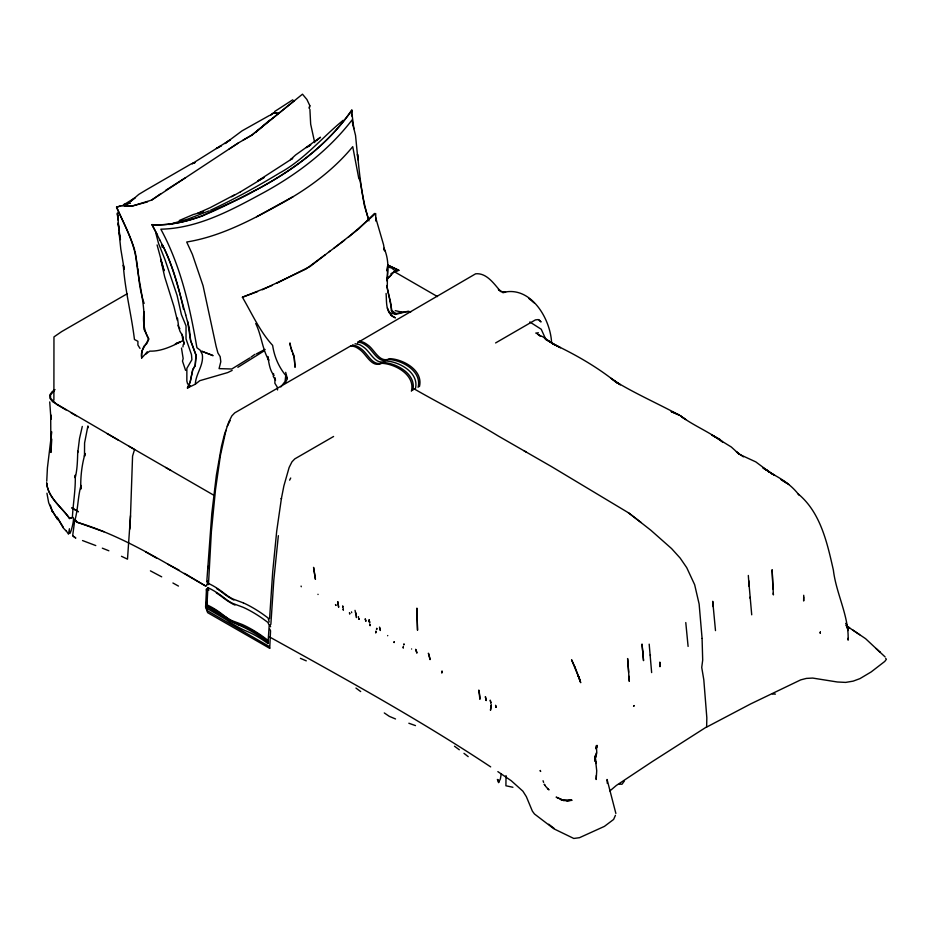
<?xml version="1.0" encoding="UTF-8"?>
<svg xmlns="http://www.w3.org/2000/svg" width="933" height="933" viewBox="0 0 933 933"><rect width="100%" height="100%" fill="white"/><g stroke="black" fill="none" stroke-linecap="round" stroke-linejoin="round"><path stroke-width="1.4" d="M416.911 612.654L416.911 608.118L417.529 630.23L416.946 612.258M137.967 268.646C138.62 280.285 140.37 292.367 144.125 303.4M596.14 753.188L595.044 760.127M46.813 483.026C47.606 497.522 61.905 507.086 69.497 518.62L72.751 517.349C75.666 517.314 68.669 540.417 69.847 531.274M404.012 643.992L403.686 644.995L403.954 644.202M208.969 590.076L206.496 588.956L205.587 606.975L207.651 612.666L269.707 648.342L268.996 646.336L207.091 610.59L206.391 608.024L225.973 619.512A90.361 36.702 48.3 0 0 243.968 630.043L246.429 631.14A78.279 31.792 48.3 0 1 267.981 643.572L269.194 625.297L267.899 622.404L262.57 618.521A91.224 37.052 48.3 0 0 243.105 607.278L232.958 603.511A29.331 11.919 48.3 0 1 226.929 599.942L221.529 595.86A53.519 21.739 48.3 0 0 207.907 587.708L206.963 605.132L207.453 606.228L209.68 607.103A38.988 15.838 48.3 0 1 219.162 612.573L224.538 616.573A44.971 18.263 48.3 0 0 235.466 622.882C246.697 627.279 259.292 632.947 267.281 641.531A118.234 48.026 48.3 0 0 238.277 624.795M269.73 648.213L270.547 630.825L269.812 629.122M506.013 775.58L505.919 785.773L512.928 787.277M803.698 597.003L803.663 601.004L803.721 595.266M275.025 377.678L274.862 383.241L277.229 387.067L277.556 389.959M182.635 340.743C172.535 346.026 161.386 351.519 149.816 351.135L145.665 354.05L147.379 351.928L141.688 357.969L141.898 351.205L143.939 346.178L146.808 343.601L148.895 339.052L143.904 329.092C145.7 306.7 139.402 285.241 136.638 263.188C134.819 243.035 124.497 225.25 116.555 207.161L120.823 205.878L132.054 206.088L151.624 200.094L238.521 142.842L251.525 135.39L302.479 94.186L306.934 99.539L309.779 105.557L309.289 108.181L309.779 105.557M748.709 580.629L751.718 614.812M351.578 115.669L351.776 110.071C327.495 145.583 291.924 170.727 254.429 190.915C237.833 200.583 219.628 206.811 202.799 215.815C186.507 221.657 169.339 225.728 151.951 224.62L159.963 240.224M141.688 357.969C139.833 350.132 146.306 345.397 148.452 338.854C144.195 330.597 142.539 321.115 144.102 311.925M351.706 115.75L351.916 110.164C328.253 143.927 295.691 168.651 259.572 188.116C225.774 204.91 191.23 226.789 152.056 224.748L157.49 235.011M206.415 589.306L206.706 591.604M121.477 556.301L127.494 559.17L130.503 515.716L132.568 456.074L134.55 449.484L52.563 401.668L50.009 398.379L49.881 394.846L52.201 391.627L55.035 389.597M206.52 603.954L206.659 601.085M208.467 584.606L211.371 531.588L215.523 489.463L220.421 455.374L225.938 430.428M130.503 515.716L129.839 529.116M183.031 338.119L184.104 344.242L183.673 341.793M206.963 605.132L207.103 604.934A53.519 21.739 48.3 0 1 220.724 613.086L226.113 617.168M207.977 583.498L208.117 583.312A53.519 21.739 48.3 0 1 221.739 591.464L227.139 595.546A29.331 11.919 48.3 0 0 233.168 599.103L243.315 602.881M46.743 481.218L47.42 467.818L51.758 431.897M387.51 268.506L387.3 286.711M206.764 581.947L211.814 513.395L216.374 475.224L221.471 446.347L224.41 434.661L228.818 421.903L231.816 415.92L234.719 412.887L351.158 345.665L355.286 346.878A22.765 13.144 60 0 1 359.345 349.315C366.564 353.887 371.264 368.348 381.807 363.299C395.417 363.905 415.465 375.113 411.406 391.207M207.464 583.895L207.639 581.084M208.386 568.454L208.56 565.643M269.567 618.824L272.693 571.952L276.693 531.239L281.439 498.292L281.311 498.98L283.889 485.883L289.148 467.421L291.971 461.823L294.793 458.884L333.594 436.481M270.862 624.364L273.824 579.871L278.349 535.682M357.654 342.982L357.91 341.781L361.969 343.017A22.765 13.144 60 0 1 366.028 345.455C373.247 350.038 377.947 364.488 388.49 359.438C402.1 360.056 422.148 371.252 418.089 387.347M441.985 671.632L441.776 673.031L442.032 671.2M491.236 705.5L491.085 706.724L491.201 704.777L490.478 710.281L491.05 706.899M183.206 336.743L182.903 340.685L181.935 334.142M386.729 280.786C388.536 269.8 388.699 258.546 384.046 248.213L384.536 250.814L383.556 244.726L375.602 217.424M273.579 373.538L273.276 376.489L275.573 380.139M272.331 285.358L242.405 297.219C251.922 313.5 259.829 331.425 272.623 345.373C274.36 356.674 278.559 366.657 285.755 375.474L285.055 381.492L280.845 386.927M596.292 748.476L597.003 745.444L596.292 748.476L596.339 745.677L596.805 752.838L594.892 760.64M351.006 346.411L351.158 345.665M352.359 345.63L352.592 344.86L356.651 346.096A22.765 13.144 60 0 1 360.709 348.534C367.929 353.106 372.617 367.567 383.171 362.517C396.782 363.124 416.818 374.331 412.759 390.426M359.042 341.77L475.643 273.801C486.49 272.704 493.755 283.492 500.088 290.769M51.77 439.105L50.93 452.458L50.674 414.812L50.953 419.209L49.729 401.925M77.766 452.645L79.515 438.557L82.291 426.439M441.997 671.492L441.857 672.495L442.02 671.293M185.679 314.946L189.166 327.553L190.647 340.545L196.152 355.333L195.242 365.666L192.816 369.643L190.157 382.075L187.463 387.976L195.324 384.221C195.72 373.678 203.942 365.374 202.298 354.435L200.175 350.213L196.921 347.706C189.889 306.864 180.769 265.952 160.838 229.191C198.228 228.375 231.606 209.948 263.677 192.606C297.464 174.086 328.579 150.47 352.196 119.786L352.802 125.092M182.926 346.971L183.276 344.487M375.952 631.349L375.696 632.982L375.964 631.268M376.652 628.842L376.559 629.437L376.745 628.364M376.594 629.239L376.722 628.48M69.415 528.731L68.506 534.166L65.998 530.469M501.254 773.842L500.38 778.88L498.619 782.53L497.359 779.428M386.763 270.71L387.871 264.879M594.648 761.083L595.219 758.284L595.429 760.057L594.927 755.917L595.977 763.509L595.359 759.264M355.065 343.741L359.31 344.557A22.765 13.144 60 0 1 363.369 346.994C370.588 351.566 375.288 366.028 385.83 360.978C399.534 361.538 420.037 373.153 415.22 389.353M419.442 386.565C423.5 370.471 403.464 359.263 389.854 358.657C379.299 363.707 374.611 349.245 367.392 344.674A22.765 13.144 60 0 0 363.334 342.236L359.275 341M596.187 749.024L596.63 746.96M749.969 598.111L749.91 597.272M205.61 606.52L205.831 605.949L226.194 618.229A64.424 26.159 48.3 0 0 236.329 623.932L238.277 624.807M387.65 635.746L387.708 635.536M615.442 815.325L613.599 819.454L604.409 826.381L579.486 837.694L573.795 838.464L553.922 828.831L534.469 813.984L532.358 811.115L526.352 796.665L522.9 791.196L511.261 780.746L497.86 771.626M190.285 385.609L187.463 387.976L190.157 382.075L192.723 369.573L195.137 365.584L195.977 355.286L190.542 340.417L187.568 321.092M285.055 383.451L287.294 378.623L285.685 372.349M227.232 426.311L230.113 420.585M289.627 480.157L290.711 478.023M206.846 584.326L206.648 585.901M609.867 790.951L616.363 785.434L652.307 761.585L706.643 726.877L706.829 717.792L703.797 679.714L701.733 667.433L702.689 660.121L702.082 638.499M264.645 349.537L263.258 351.438L237.857 367.299M624.41 780.944L622.008 784.256L619.349 784.128M374.53 213.424L358.762 228.83L334.061 248.12M394.158 271.713L389.714 276.704L387.195 278.092M387.288 279.025L391.009 275.083M269.52 120.24L256.143 132.008M187.51 387.906L190.262 385.492M240.457 191.86L264.016 177.55L257.846 180.885L292.705 158.342L290.49 159.648L295.563 154.995L320.497 137.256L316.089 140.755L317.022 140.02M54.394 390.426L50.487 394.997L50.604 398.333L56.715 404.421L66.01 409.937M294.49 100.612L251.525 135.39M195.324 384.221L199.744 380.699L227.722 372.57L232.154 370.424M348.347 237.274L375.684 213.529L375.847 221.074M274.559 111.575L292.775 99.796M344.604 240.201L329.256 251.688M330.095 251.059L310.083 266.488L276.891 283.2M343.134 120.322C321.687 137.792 304.193 159.706 279.515 173.06C257.17 186.623 234.276 199.207 210.555 210.228M325.255 254.709L305.989 269.007L262.301 289.766M160.826 193.679L151.624 200.094M251.035 357.106L254.884 354.353M249.834 357.91L231.792 368.99L219.068 368.628L220.806 361.724L220.165 356.604L217.925 353.001L216.106 346.318L203.067 285.743L192.385 254.371L186.705 242.009C221.739 236.317 253.379 218.928 284.064 201.983C309.744 187.486 333.921 169.538 352.732 146.679L358.878 178.914M229.028 149.093L238.498 142.877M165.607 190.39L184.979 178.04M231.594 196.758L240.516 191.813M390.915 273.742L395.394 271.048L391.51 267.899L387.405 267.025M269.194 622.008L268.109 618.008L262.779 614.112A91.224 37.052 48.3 0 0 243.315 602.87M264.937 349.432L256.283 353.957M251.793 135.052L243.023 140.125M234.743 194.717L210.065 207.721L197.983 213.109M293.114 196.641L256.633 216.748M123.109 205.155L135.087 197.784L130.9 201.201L138.725 194.437L146.026 190.029L190.822 164.115L195.009 162.61L192.21 163.672L230.311 139.763L224.993 143.554L242.067 130.842L269.637 115.365M127.273 293.72L61.683 331.588L53.962 336.906L53.892 400.105M495.598 342.947L535.425 319.891L538.248 319.576L541.058 321.932L539.286 320.019M706.374 727.239L750.668 703.914L800.701 679.877L806.38 678.408L812.678 678.069L837.321 681.988L845.66 682.408L853.194 681.125L859.934 678.629L871.165 671.935L884.717 661.474L886.35 659.339L885.697 658.383M179.253 220.526L193.166 214.578L203.569 211.604L198.332 213.109M242.405 297.219L257.543 291.621M209.237 210.835L188.046 219.01L168.92 224.526M175.334 343.822L180.477 341.805L176.279 343.484M124.754 204.782L130.363 202.986L123.576 204.549M120.823 205.878L116.555 207.161C122.818 221.343 130.154 235.139 134.679 250.091M396.362 270.862L398.799 270.232L387.603 265.054M395.184 271.316L398.904 270.383L387.755 265.042M387.393 308.042L389.866 313.255C396.91 315.167 403.826 310.234 410.707 312.007L408.292 311.249L395.382 314.456L391.242 310.806C391.767 301.884 387.685 294.082 386.938 285.44M147.519 201.89L132.066 206.053L124.719 205.843M535.717 333.093L538.423 332.789M566.716 800.817L571.894 800.316L563.66 800.491L556.138 797.132L563.637 800.444L571.719 800.094L567.614 800.794L560.85 799.651L563.637 800.444M270.582 626.789L270.022 624.713M389.866 313.255L393.621 313.348M772.396 693.989L775.428 694.094M395.254 310.642L402.146 312.182M210.986 354.703L201.656 351.216L213.074 355.695L212.176 355.1M184.536 573.398L205.738 586.052C164.126 562.331 123.284 535.904 76.926 522.212L74.873 519.366L72.646 535.799L75.83 538.073L73.252 536.207M103.89 531.752L77.019 522.177L75.107 519.529C78.104 508.462 77.882 496.543 81.008 485.452L80.833 489.102C80.378 477.171 81.801 464.972 85.113 453.461L84.483 456.365L84.588 442.918L87.9 425.949L88.017 427.804M408.852 723.238L415.488 725.606M82.536 540.557L95.772 545.572M102.338 548.172L108.869 550.785M395.522 718.97L389.294 716.346L384.291 712.94M300.403 658.325L306.281 660.856M740.674 454.907L755.823 461.905L768.256 471.2L762.832 467.725L774.728 475.294L770.413 472.996C781.189 478.466 791.895 485.277 799.091 495.213M167.847 564.208L179.206 570.215M161.689 576.839L150.411 570.856M269.684 637.029C344.382 678.443 419.465 719.611 490.676 766.891M413.692 388.629C441.647 404.7 470.699 419.115 498.362 436.061A8.117 4.688 60 0 0 498.782 436.294L551.496 466.593L628.97 513.103L650.826 530.236L671.585 548.592L680.157 558.074L686.735 567.672L694.653 584.711L699.132 604.036L702.082 638.417M172.92 582.997L178.46 586.076M390.88 315.307L395.429 317.85C385.131 313.616 386.845 302.385 386.087 293.487M145.653 551.893L156.604 558.167M540.557 336.125L538.318 334.83L542.621 336.661L551.286 342.586M529.827 321.967L541.233 329.256L545.758 339.25M394.612 271.853L437.484 296.601M71.165 412.887L76.319 415.85M107.167 433.647L118.118 439.991M214.403 495.575L129.081 446.312M165.677 467.445L170.856 470.43M628.364 512.753L641.111 522.515M71.934 507.96L78.43 511.774L71.946 507.902M763.975 468.576L769.795 472.04M524.008 450.744L526.095 451.992M786.962 483.306L781.084 479.55L788.851 484.519M537.105 333.781L540.545 336.02M552.348 343.379L553.677 344.265L545.257 339.099L560.453 347.717L553.141 344.02C575.743 354.657 597.528 367.194 616.911 382.845L611.197 378.366L620.398 384.804L614.952 381.259C635.793 393.901 657.987 403.639 679.422 415.208L671.13 411.593L679.259 414.998L685.732 419.547L680.717 416.06C693.977 425.926 709.605 431.956 722.574 441.997L719.658 439.186L711.622 434.895L731.32 447.012L739.449 454.429M846.184 625.611L859.666 634.755M846.243 625.67L849.636 627.967L846.802 626.031M852.575 629.892L865.579 638.673L880.041 652.202L876.04 648.482M743.426 456.843L736.417 451.817L739.461 454.499M551.578 342.784C550.61 318.806 530.62 285.101 502.712 292.589L505.593 292.274L501.977 291.726L498.385 289.475L501.278 291.889M454.499 746.225L459.328 749.782M355.951 688.064L360.674 691.563M548.709 824.212L554.132 828.399M395.849 313.651L391.907 310.572L386.95 286.209M463.981 753.339L468.203 756.651M547.426 788.653L549.012 789.854L545.63 786.344M208.269 589.015L207.767 587.907M528.696 298.338L531.122 300.368M531.67 300.823L534.096 302.852M768.256 471.2L767.404 470.465L769.014 472.308M879.446 651.642L885.102 656.914M797.797 493.604C820.539 512.147 827.198 542.831 833.379 570.11C836.155 593.785 849.065 616.165 848.12 640.143L848.05 638.37L848.249 639.14M274.069 375.544C269.625 370.413 269.019 362.949 267.736 356.488L268.809 360.348C262.196 348.849 261.543 335.379 255.724 323.529M65.928 530.819L63.211 527.868L56.971 517.034L63.199 527.098M139.997 348.406L137.897 345.023L137.921 341.291L134.445 339.495C131.483 314.724 124.987 290.268 123.296 265.042L124.182 269.275L120.789 249.006L118.992 232.014L120.415 239.664L118.211 224.025M343.181 609.004L343.367 610.17L343.169 608.981M545.327 785.866L544.207 784.21L544.93 785.283M318.036 594.496L317.978 594.274M179.871 328.696L178.646 326.69L177.48 318.106M369.935 624.445L370.109 625.716L369.911 624.492M182.565 335.67L179.987 331.355L178.016 325.209M159.823 240.143C171.672 261.543 178.448 285.591 183.556 309.359M292.624 353.922L294.257 357.117L295.05 367.299L294.023 355.881L290.688 347.181M285.755 375.474L287.294 378.623M185.784 315.051C179.019 291.586 173.631 267.071 162.505 245.076M185.585 370.378L182.483 361.094L183.16 358.564L181.48 348.079M368.955 220.888L364.325 205.295L359.637 178.145M543.053 780.734L543.624 782.402M365.841 621.005L365.2 618.812L365.888 621.133M352.709 123.902L355.543 135.437L357.922 159.765L357.514 154.248C359.73 176.174 361.829 198.286 368.57 219.313M301.079 586.064L301.277 586.729M137.583 267.339L135.122 251.35M349.583 613.331L349.793 614.066L349.42 612.713M157.082 244.936L164.08 270.757L160.698 259.269L164.651 276.751L173.946 306.502L177.328 320.287M187.673 384.116L186.845 381.072L186.868 368.383L191.883 359.718L191.498 354.68L186.017 338.889L186.04 325.897L181.387 314.526L177.083 295.376L164.966 259.607L158.528 243.385L155.998 233.716M355.018 610.345L355.963 614.357L355.52 612.235M379.661 627.687L380.361 630.498L379.509 627.081M615.873 813.436L607.068 779.463L607.301 783.393M351.496 611.873L351.683 612.689M314.713 142.632L310.666 124.147L309.908 109.371M369.69 623.022L369.083 619.85L369.596 622.428M369.386 621.331L369.141 620.072L369.526 622.031M291.842 351.659L289.93 342.936L290.338 346.155M490.91 702.992L490.245 700.147L490.898 703.097M358.529 617.308L358.389 616.596M50.3 505.138L52.598 511.984L48.679 502.735L46.942 493.23M352.173 115.26L353.852 128.707M342.854 606.986L342.668 605.914L342.947 607.523M161.829 244.971L162.19 247.315M595.755 761.993L596.723 770.81L596.175 779.51L596.304 775.486M479.725 695.178L478.816 690.058L479.9 699.284L479.865 696.018M117.266 214.019L118.176 220.013L117.441 212.887L119.074 230.719L118.153 222.824M649.181 644.155L651.642 672.588M650.359 654.768L650.429 655.584M685.778 622.556L688.099 646.417M498.315 779.79L498.619 782.53M268.436 642.965L267.095 639.63L261.753 635.735A91.224 37.052 48.3 0 0 242.288 624.504L232.142 620.725A29.331 11.919 48.3 0 1 226.113 617.168M77.754 451.164C77.486 459.946 77.392 469.241 75.2 477.778L75.246 475.142C75.76 489.242 73.112 503.12 72.401 517.255L69.718 518.386C61.531 507.365 47.945 497.382 46.65 483.014M713.232 606.695L712.73 601.284L715.494 630.603M628.131 665.264L628.679 672.296M773.247 593.05L773.387 594.904L772.116 569.713L772.967 588.991M628.049 664.086L627.617 658.546L629.308 681.393L628.97 676.355M748.324 575.463L749.117 586.367M216.526 588.525A38.988 15.838 48.3 0 1 220.176 590.939L225.553 594.951A44.971 18.263 48.3 0 0 233.845 600.024M234.964 605.074A44.971 18.263 48.3 0 1 225.343 599.359L219.966 595.347A38.988 15.838 48.3 0 0 216.316 592.921M430.078 658.85L430.02 659.596L428.399 653.217L430.078 658.85M403.231 647.864L403.301 646.756L403.231 647.864M394.099 642.499L394.251 641.659L394.099 642.499M820.317 632.038L820.177 633.064L820.317 632.038M634.172 705.605L633.589 706.246L634.172 705.605M273.742 112.753L270.5 115.109L273.777 112.87L278.221 113.383L273.742 112.753M306.957 147.204L306.386 147.577L310.747 144.918L306.957 147.204M358.739 618.334L359.088 619.325L358.739 618.334M218.812 147.146L216.479 148.51L221.238 145.758L218.812 147.146M366.401 623.011L366.401 623.011M57.729 519.564L52.435 511.132L57.729 519.564M574.938 667.013L571.567 659.783L580.198 680.763L574.938 667.013M335.833 605.4L335.542 604.584L335.833 605.4M578.927 677.568L578.203 675.807L580.711 682.688L578.927 677.568M416.48 651.397L415.675 649.298L416.911 653.123L416.48 651.397M540.545 771.416L540.289 770.518L540.545 771.416M847.421 627.711L846.056 623.139L848.085 630.545L847.421 627.711M496.041 707.272L495.61 705.418L496.041 707.272M486.046 699.902L485.382 696.624L486.186 700.578L486.07 699.937M411.605 648.96L411.616 649.03M338.632 607.103L337.711 601.645L338.632 607.103M356.033 614.765L355.835 613.681L356.126 615.337L356.033 614.765M356.488 617.506L356.301 616.468L356.488 617.506M315.424 579.218L313.581 567.474L315.424 579.218M642.685 651.106L642.009 644.027L643.537 660.634L642.685 651.106M659.899 664.891L659.829 662.092L659.934 666.71L659.899 664.891"/></g></svg>
